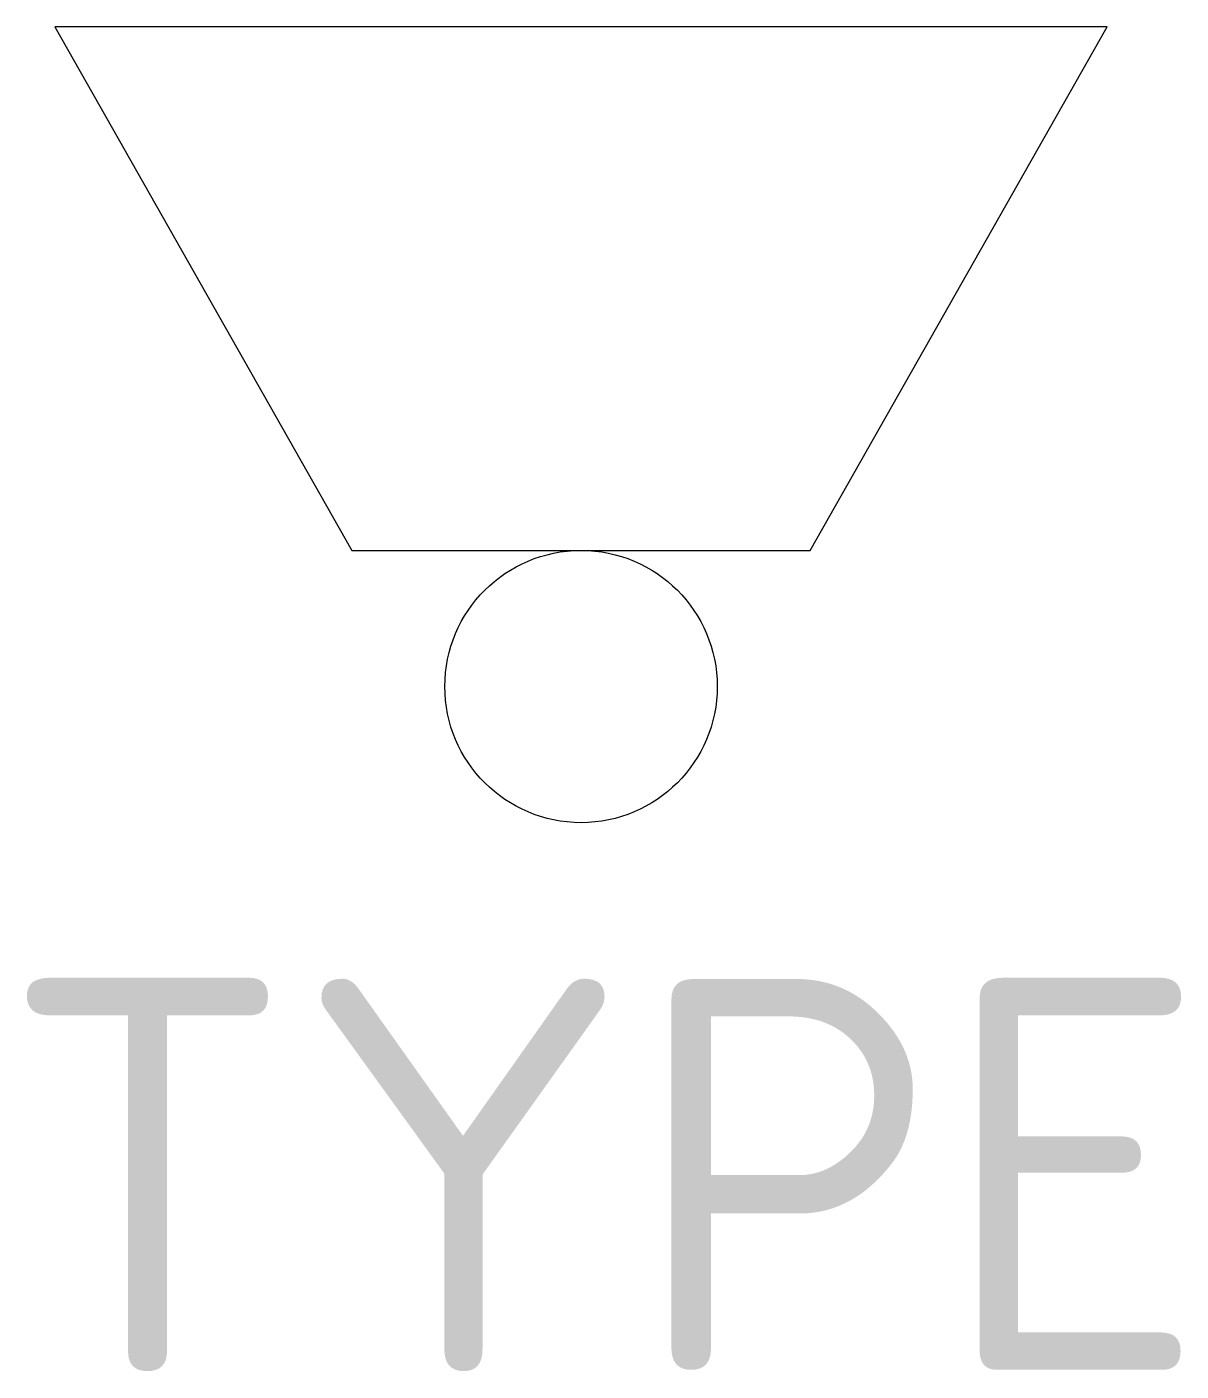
# Model space of a CAD drawing. Extents: x -2.54 to 2.75, y -3.14 to 3.03.
import ezdxf
from ezdxf.enums import TextEntityAlignment as Align

# ---------------------------------------------------------------- set-up
doc = ezdxf.new("R2010")
doc.units = 0
doc.header["$LTSCALE"] = 0.2
doc.styles.add('NLCS-ISO', font='NLCS-ISO.ttf')

msp = doc.modelspace()

# ---------------------------------------------------------------- linework, layer by layer
at = {"ltscale": 0.5, "flags": 128}
msp.add_lwpolyline([(-2.4148, 3.0282), (-1.0517, 0.625), (1.0517, 0.625), (2.4148, 3.0282)], close=True, dxfattribs=at)
at = {"ltscale": 0.5}
msp.add_circle((0, 0), 0.625, dxfattribs=at)

# ---------------------------------------------------------------- texts
at = {"style": 'NLCS-ISO'}
msp.add_attdef('TYPE', text='', height=1.8, dxfattribs=at).set_placement((0.1052, -2.2427), align=Align.MIDDLE_CENTER)

doc.saveas('drawing.dxf')
